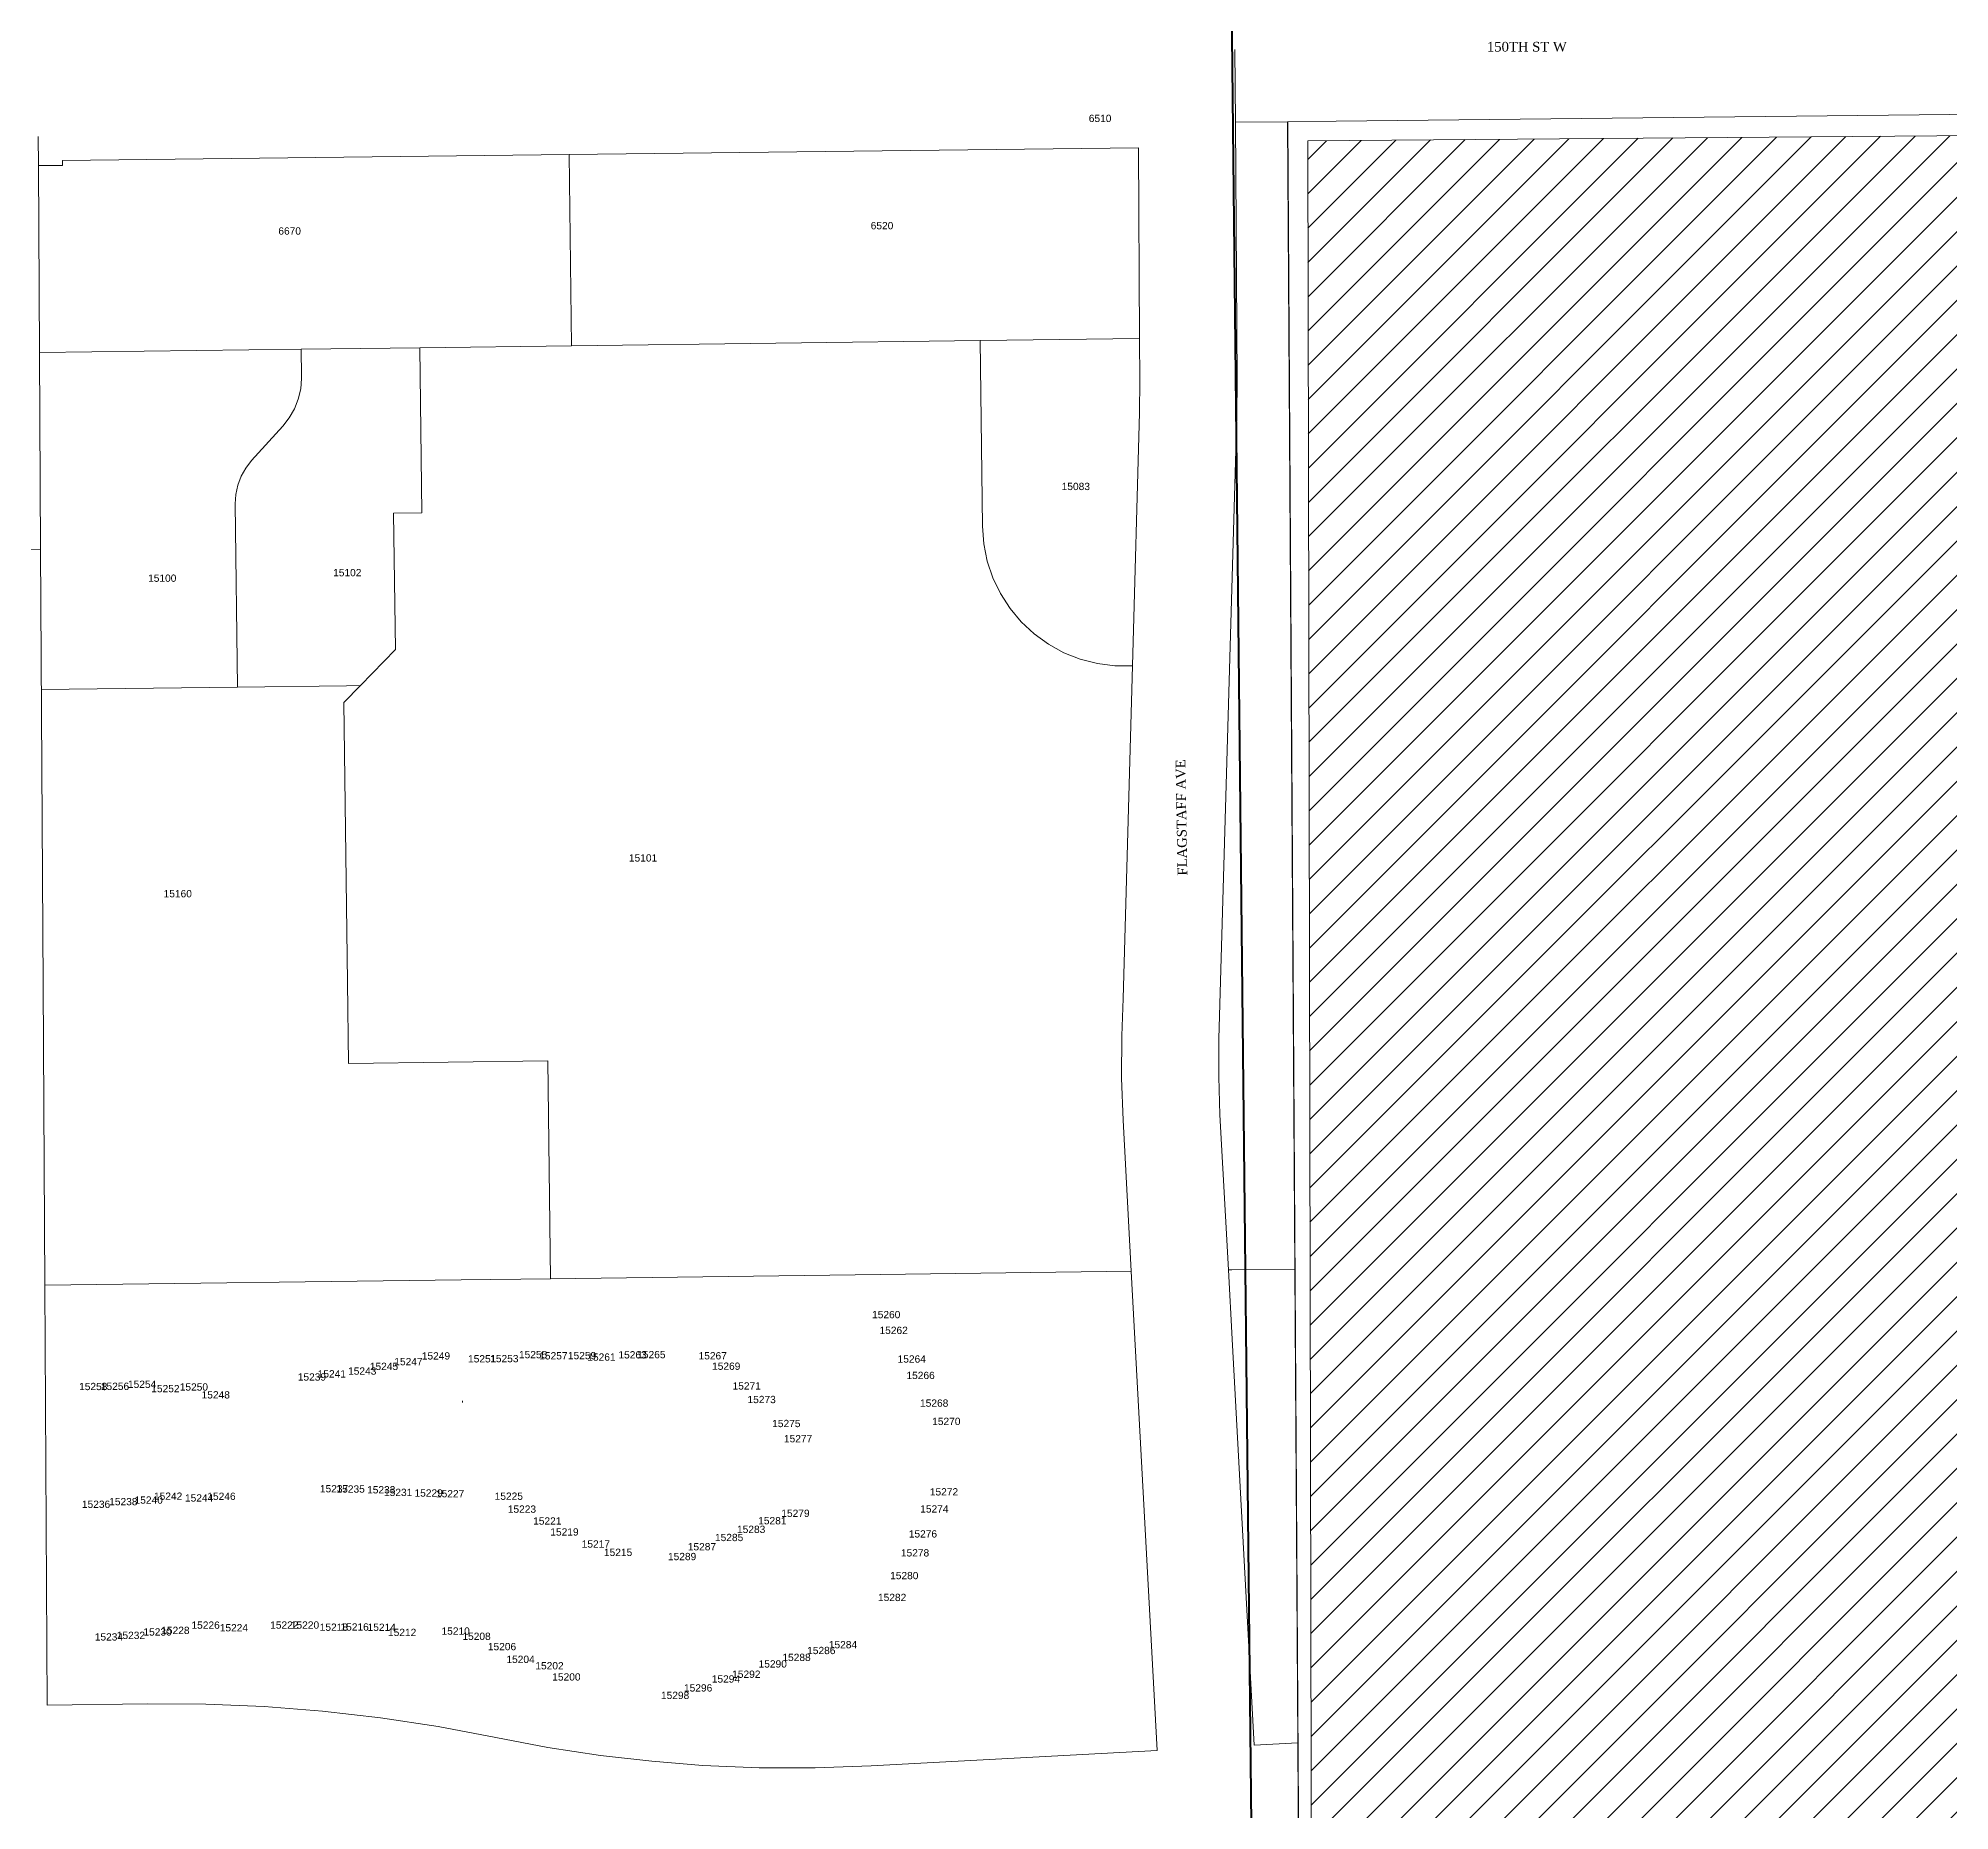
# Model space of a CAD drawing. Header units: feet. Extents: x 865220 to 2843432, y -2240498 to 970288.
# Drawn here: x 2831984 to 2833952, y 958643 to 960467 of the extents above; entities that cross this region are included whole.
import ezdxf
from ezdxf.enums import TextEntityAlignment as Align

# ---------------------------------------------------------------- set-up
doc = ezdxf.new("R2010")
doc.units = ezdxf.units.FT
doc.header["$LTSCALE"] = 0.015
doc.header["$MEASUREMENT"] = 0
for name, color, linetype in [('Dakota County Addresses', 7, 'Continuous'), ('Dakota County Parcels', 7, 'Continuous'), ('NOTES', 7, 'Continuous'), ('STREET NAME', 7, 'Continuous')]:
    doc.layers.add(name, color=color, linetype=linetype)
doc.layers.add('WORK BOUNDARY', color=110, linetype='Continuous', lineweight=40)
doc.styles.add('Dimensions 100', font='arial.ttf')
doc.styles.get("Standard").update_dxf_attribs({"font": 'times.ttf'})

# ---------------------------------------------------------------- blocks, each defined once
blk = doc.blocks.new('ACMAP_ANN_TEMPLATE_Dakota County Addresses')
at = {"layer": 'Dakota County Addresses', "style": 'Dimensions 100'}
blk.add_attdef('DakotaCountyAddress', text='', height=50, dxfattribs=at).set_placement((0, 0), align=Align.CENTER)

msp = doc.modelspace()

# ---------------------------------------------------------------- hatches: boundary and pattern name
at = {"layer": 'NOTES', "ltscale": 100, "transparency": 33554623}
h = msp.add_hatch(dxfattribs=at)
h.set_pattern_fill('ANSI31', color=6, scale=200)
h.paths.add_polyline_path([(2833291, 960361.2), (2833296.4, 957830.4), (2835951.9, 957855.1), (2835952.1, 957633.8), (2836002.1, 957634.3), (2836007.8, 957015.8), (2836586.1, 957020.6), (2836586.1, 957030.6), (2836807.6, 957032.5), (2836807.5, 957043.6), (2836930.1, 957044.6), (2836931.4, 957054.2), (2836974.5, 957136.1), (2836974.5, 957242.6), (2836961.5, 957840.1), (2836959.6, 957945.6), (2838473.8, 957959.4), (2838405, 960436.1), (2838375.5, 960450.2), (2836960.4, 960390.3)])

# ---------------------------------------------------------------- linework, layer by layer
at = {"layer": 'Dakota County Parcels', "lineweight": 5, "ltscale": 100}
for p, q in [((2833216.6, 960380.3), (2833216.1, 960455.3)), ((2833216.6, 960380.3), (2833270.3, 960380.9)), ((2833218.3, 960115.1), (2833216.6, 960380.3)), ((2833277.8, 959200.1), (2833270.3, 960380.9)), ((2831984.1, 960365.6), (2831984.3, 960335.7)), ((2832530.8, 960347.2), (2833116.8, 960354.1)), ((2833118, 960157.8), (2833116.8, 960354.1)), ((2832009.3, 960335.9), (2831984.3, 960335.7)), ((2831985.4, 960143.3), (2831984.3, 960335.7)), ((2832009.2, 960340.9), (2832530.8, 960347.2)), ((2832009.2, 960340.9), (2832009.3, 960335.9)), ((2832530.8, 960347.2), (2832533.3, 960150.3)), ((2832533.3, 960150.3), (2832953.7, 960155.7)), ((2832953.7, 960155.7), (2833118, 960157.8)), ((2832953.7, 960155.7), (2832956.2, 959964.7)), ((2833118.3, 960114.5), (2833118, 960157.8)), ((2831985.4, 960143.3), (2832255, 960146.7)), ((2831986.5, 959940.7), (2831985.4, 960143.3)), ((2832255, 960146.7), (2832376.9, 960148.3)), ((2832255.3, 960119), (2832255, 960146.7)), ((2832376.9, 960148.3), (2832533.3, 960150.3)), ((2832379, 959978.3), (2832376.9, 960148.3)), ((2833117.9, 960081.6), (2833118.3, 960114.5)), ((2833217.9, 960078.7), (2833218.3, 960115.1)), ((2833110.6, 959820.8), (2833117.9, 960081.6)), ((2833199.7, 959437.2), (2833217.9, 960078.7)), ((2832203.7, 960032.2), (2832235.9, 960067.6)), ((2832189.3, 959799), (2832186.9, 959987.7)), ((2832350, 959978), (2832379, 959978.3)), ((2832351.8, 959837.7), (2832350, 959978)), ((2831946.5, 959940.2), (2831986.5, 959940.7)), ((2831986.5, 959940.7), (2831989.1, 959492.6)), ((2832315.8, 959800.6), (2832351.8, 959837.7)), ((2832298.7, 959783.2), (2832315.8, 959800.6)), ((2832189.3, 959799), (2831987.3, 959796.4)), ((2831989.1, 959492.6), (2831990.9, 959183.5)), ((2832508.7, 959414.5), (2832303.5, 959411.5)), ((2832511.6, 959190.2), (2832508.7, 959414.5)), ((2833109.4, 959197.9), (2833100.9, 959353.3)), ((2833209.4, 959199.2), (2833200.7, 959358.7)), ((2832511.6, 959190.2), (2832419.5, 959189)), ((2832851.3, 959194.6), (2832511.6, 959190.2)), ((2833109.4, 959197.9), (2832851.3, 959194.6)), ((2833136.2, 958704.7), (2833109.4, 959197.9)), ((2833277.8, 959200.1), (2833281, 958712.6)), ((2831990.9, 959183.5), (2832419.5, 959189)), ((2831990.9, 959183.5), (2831993.3, 958751.3)), ((2832421.1, 959064.5), (2832421.1, 959062.7)), ((2831993.3, 958751.3), (2832096.7, 958752.7)), ((2832841.7, 958688.7), (2833136.2, 958704.7)), ((2833236, 958710.1), (2833281, 958712.6)), ((2833281.3, 958652.5), (2833281, 958712.6)), ((2833281.7, 958592.5), (2833281.3, 958652.5))]:
    msp.add_line(p, q, dxfattribs=at)
for points in [[(2833270.7, 960380.9), (2833320.3, 960381.5), (2835878.3, 960409.3)], [(2833286.6, 957821.3), (2833286.6, 957826.9), (2833281.2, 958695.3), (2833270.7, 960380.9)], [(2832235.9, 960067.6), (2832242.5, 960076.1), (2832247.9, 960085.4), (2832251.9, 960095.5), (2832254.4, 960106), (2832255.3, 960116.7), (2832255.3, 960119)], [(2832186.9, 959987.7), (2832187.5, 959997.4), (2832189.5, 960006.9), (2832193, 960016), (2832197.8, 960024.5), (2832203.7, 960032.2)], [(2832956.2, 959964.7), (2832957.6, 959946.6), (2832961.1, 959928.8), (2832966.9, 959911.6), (2832974.8, 959895.3), (2832984.6, 959880), (2832996.2, 959866.1), (2833009.5, 959853.8), (2833024.2, 959843.1), (2833040.1, 959834.4), (2833056.9, 959827.7), (2833074.5, 959823.2), (2833092.4, 959820.9), (2833110.6, 959820.8)], [(2833099.8, 959440), (2833100.9, 959478.7), (2833110.6, 959820.8)], [(2832315.8, 959800.6), (2832301.6, 959800.5), (2832189.3, 959799)], [(2832298.7, 959783.2), (2832302.4, 959495.4), (2832303.5, 959411.5)], [(2833100.9, 959353.3), (2833099.4, 959396.6), (2833099.8, 959440)], [(2833200.7, 959358.7), (2833199.4, 959397.9), (2833199.7, 959437.2)], [(2833277.8, 959200.1), (2833212.9, 959199.2), (2833209.4, 959199.2)], [(2833236, 958710.1), (2833213.3, 959127.8), (2833209.4, 959199.2)], [(2832096.7, 958752.7), (2832156.8, 958752.3), (2832216.9, 958749.8), (2832276.8, 958745.1), (2832336.6, 958738.2), (2832396, 958729.2), (2832455.1, 958718)], [(2832455.1, 958718), (2832508.9, 958707.8), (2832563.1, 958699.6)], [(2832563.1, 958699.6), (2832615.7, 958693.5), (2832668.5, 958689.3)], [(2832668.5, 958689.3), (2832726.2, 958686.9), (2832784, 958686.7), (2832841.7, 958688.7)]]:
    msp.add_lwpolyline(points, dxfattribs=at)
at = {"layer": 'NOTES', "color": 1, "lineweight": 5, "ltscale": 100, "flags": 128}
msp.add_lwpolyline([(2833291, 960361.2), (2833296.4, 957830.4), (2835951.9, 957855.1), (2835952.1, 957633.8), (2836002.1, 957634.3), (2836007.8, 957015.8), (2836586.1, 957020.6), (2836586.1, 957030.6), (2836807.6, 957032.5), (2836807.5, 957043.6), (2836930.1, 957044.6), (2836931.4, 957054.2), (2836974.5, 957136.1), (2836974.5, 957242.6), (2836961.5, 957840.1), (2836959.6, 957945.6), (2838473.8, 957959.4), (2838405, 960436.1), (2838375.5, 960450.2), (2836960.4, 960390.3)], close=True, dxfattribs=at)
at = {"layer": 'WORK BOUNDARY', "ltscale": 100, "flags": 128}
msp.add_lwpolyline([(2833211.9, 960564.4), (2833241.9, 957803.3), (2835896.4, 957827.5), (2835896.9, 957001.6), (2836935, 957004.8)], dxfattribs=at)

# ---------------------------------------------------------------- block references
at = {"layer": 'Dakota County Addresses', "lineweight": 5, "ltscale": 100, "xscale": 0.15, "yscale": 0.15, "zscale": 0.15}
for p, values in [((2833077.3, 960380.6), {'DakotaCountyAddress': '6510'}), ((2832243, 960264.7), {'DakotaCountyAddress': '6670'}), ((2832852.8, 960270.2), {'DakotaCountyAddress': '6520'}), ((2833052.3, 960001.8), {'DakotaCountyAddress': '15083'}), ((2833052.3, 960001.8), {'DakotaCountyAddress': '15083'}), ((2833052.3, 960001.8), {'DakotaCountyAddress': '15083'}), ((2833052.3, 960001.8), {'DakotaCountyAddress': '15083'}), ((2833052.3, 960001.8), {'DakotaCountyAddress': '15083'}), ((2832302.3, 959913.1), {'DakotaCountyAddress': '15102'}), ((2832111.8, 959907.4), {'DakotaCountyAddress': '15100'}), ((2832606.8, 959619.5), {'DakotaCountyAddress': '15101'}), ((2832127.8, 959582.7), {'DakotaCountyAddress': '15160'}), ((2832857.1, 959149.5), {'DakotaCountyAddress': '15260'}), ((2832864.8, 959133.3), {'DakotaCountyAddress': '15262'}), ((2832393.6, 959107), {'DakotaCountyAddress': '15249'}), ((2832441.2, 959104), {'DakotaCountyAddress': '15251'}), ((2832464, 959104.2), {'DakotaCountyAddress': '15253'}), ((2832493.6, 959108.3), {'DakotaCountyAddress': '15255'}), ((2832514.5, 959107.1), {'DakotaCountyAddress': '15257'}), ((2832544, 959107.3), {'DakotaCountyAddress': '15259'}), ((2832564, 959105.8), {'DakotaCountyAddress': '15261'}), ((2832596, 959108.1), {'DakotaCountyAddress': '15263'}), ((2832615.4, 959108.3), {'DakotaCountyAddress': '15265'}), ((2832678.5, 959107.1), {'DakotaCountyAddress': '15267'}), ((2832883.4, 959103.8), {'DakotaCountyAddress': '15264'}), ((2832265.9, 959085.3), {'DakotaCountyAddress': '15239'}), ((2832286.4, 959088.5), {'DakotaCountyAddress': '15241'}), ((2832317.7, 959091.4), {'DakotaCountyAddress': '15243'}), ((2832340.1, 959096.2), {'DakotaCountyAddress': '15245'}), ((2832365.3, 959101.1), {'DakotaCountyAddress': '15247'}), ((2832692.4, 959096.4), {'DakotaCountyAddress': '15269'}), ((2832892.5, 959086.9), {'DakotaCountyAddress': '15266'}), ((2832040.8, 959075.5), {'DakotaCountyAddress': '15258'}), ((2832063.2, 959075.7), {'DakotaCountyAddress': '15256'}), ((2832091.1, 959077.8), {'DakotaCountyAddress': '15254'}), ((2832115.1, 959073.3), {'DakotaCountyAddress': '15252'}), ((2832144.4, 959075), {'DakotaCountyAddress': '15250'}), ((2832166.9, 959066.9), {'DakotaCountyAddress': '15248'}), ((2832713.5, 959076.1), {'DakotaCountyAddress': '15271'}), ((2832728.9, 959062.1), {'DakotaCountyAddress': '15273'}), ((2832906.5, 959058.4), {'DakotaCountyAddress': '15268'}), ((2832754.3, 959037.4), {'DakotaCountyAddress': '15275'}), ((2832919, 959039.6), {'DakotaCountyAddress': '15270'}), ((2832766.4, 959021.8), {'DakotaCountyAddress': '15277'}), ((2832288.7, 958970.3), {'DakotaCountyAddress': '15237'}), ((2832305.8, 958970), {'DakotaCountyAddress': '15235'}), ((2832337.3, 958969.2), {'DakotaCountyAddress': '15233'}), ((2832354.7, 958966.5), {'DakotaCountyAddress': '15231'}), ((2832386.1, 958965.9), {'DakotaCountyAddress': '15229'}), ((2832916.6, 958967.1), {'DakotaCountyAddress': '15272'}), ((2832043.7, 958954.3), {'DakotaCountyAddress': '15236'}), ((2832071.8, 958957), {'DakotaCountyAddress': '15238'}), ((2832097.9, 958958.6), {'DakotaCountyAddress': '15240'}), ((2832117.9, 958962.6), {'DakotaCountyAddress': '15242'}), ((2832149.8, 958960.8), {'DakotaCountyAddress': '15244'}), ((2832172.8, 958962.5), {'DakotaCountyAddress': '15246'}), ((2832408.2, 958965.2), {'DakotaCountyAddress': '15227'}), ((2832468.6, 958962.6), {'DakotaCountyAddress': '15225'}), ((2832482.1, 958949.3), {'DakotaCountyAddress': '15223'}), ((2832906.7, 958949.5), {'DakotaCountyAddress': '15274'}), ((2832508.2, 958937.1), {'DakotaCountyAddress': '15221'}), ((2832718.1, 958928.5), {'DakotaCountyAddress': '15283'}), ((2832739.9, 958937.4), {'DakotaCountyAddress': '15281'}), ((2832763.7, 958945), {'DakotaCountyAddress': '15279'}), ((2832525.9, 958925.8), {'DakotaCountyAddress': '15219'}), ((2832558.2, 958913.4), {'DakotaCountyAddress': '15217'}), ((2832667.4, 958910.6), {'DakotaCountyAddress': '15287'}), ((2832695.4, 958920.1), {'DakotaCountyAddress': '15285'}), ((2832894.9, 958923.8), {'DakotaCountyAddress': '15276'}), ((2832581.1, 958904.8), {'DakotaCountyAddress': '15215'}), ((2832647, 958900.5), {'DakotaCountyAddress': '15289'}), ((2832886.8, 958904.3), {'DakotaCountyAddress': '15278'}), ((2832875.7, 958880.9), {'DakotaCountyAddress': '15280'}), ((2832863.2, 958858.4), {'DakotaCountyAddress': '15282'}), ((2832156.5, 958829.9), {'DakotaCountyAddress': '15226'}), ((2832237.5, 958830), {'DakotaCountyAddress': '15222'}), ((2832258.8, 958830), {'DakotaCountyAddress': '15220'}), ((2832288.5, 958827.8), {'DakotaCountyAddress': '15218'}), ((2832309.9, 958828), {'DakotaCountyAddress': '15216'}), ((2832056.9, 958817.8), {'DakotaCountyAddress': '15234'}), ((2832079.6, 958819.4), {'DakotaCountyAddress': '15232'}), ((2832107, 958822.9), {'DakotaCountyAddress': '15230'}), ((2832125.4, 958824.5), {'DakotaCountyAddress': '15228'}), ((2832185.6, 958827.2), {'DakotaCountyAddress': '15224'}), ((2832337.8, 958827.7), {'DakotaCountyAddress': '15214'}), ((2832358.8, 958822.4), {'DakotaCountyAddress': '15212'}), ((2832413.9, 958823.8), {'DakotaCountyAddress': '15210'}), ((2832435.4, 958818.4), {'DakotaCountyAddress': '15208'}), ((2832812.6, 958809.8), {'DakotaCountyAddress': '15284'}), ((2832461.6, 958807.8), {'DakotaCountyAddress': '15206'}), ((2832480.7, 958794.7), {'DakotaCountyAddress': '15204'}), ((2832740.3, 958790), {'DakotaCountyAddress': '15290'}), ((2832764.8, 958796.7), {'DakotaCountyAddress': '15288'}), ((2832790.3, 958803.8), {'DakotaCountyAddress': '15286'}), ((2832510.5, 958788.1), {'DakotaCountyAddress': '15202'}), ((2832527.9, 958776.6), {'DakotaCountyAddress': '15200'}), ((2832692.1, 958774.5), {'DakotaCountyAddress': '15294'}), ((2832713.1, 958779.4), {'DakotaCountyAddress': '15292'}), ((2832639.8, 958757.6), {'DakotaCountyAddress': '15298'}), ((2832663.5, 958765.3), {'DakotaCountyAddress': '15296'})]:
    msp.add_blockref('ACMAP_ANN_TEMPLATE_Dakota County Addresses', p, dxfattribs=at).add_auto_attribs(values)

# ---------------------------------------------------------------- texts
at = {"layer": 'STREET NAME', "lineweight": 5, "ltscale": 100, "insert": (2833475.5, 960463.1), "char_height": 10, "attachment_point": 1}
msp.add_mtext('150TH ST W', dxfattribs=at)
at = {"layer": 'STREET NAME', "lineweight": 5, "ltscale": 100, "insert": (2833157.1, 959605), "char_height": 10, "attachment_point": 1, "rotation": 91.0303}
msp.add_mtext('FLAGSTAFF AVE', dxfattribs=at)

doc.saveas('drawing.dxf')
